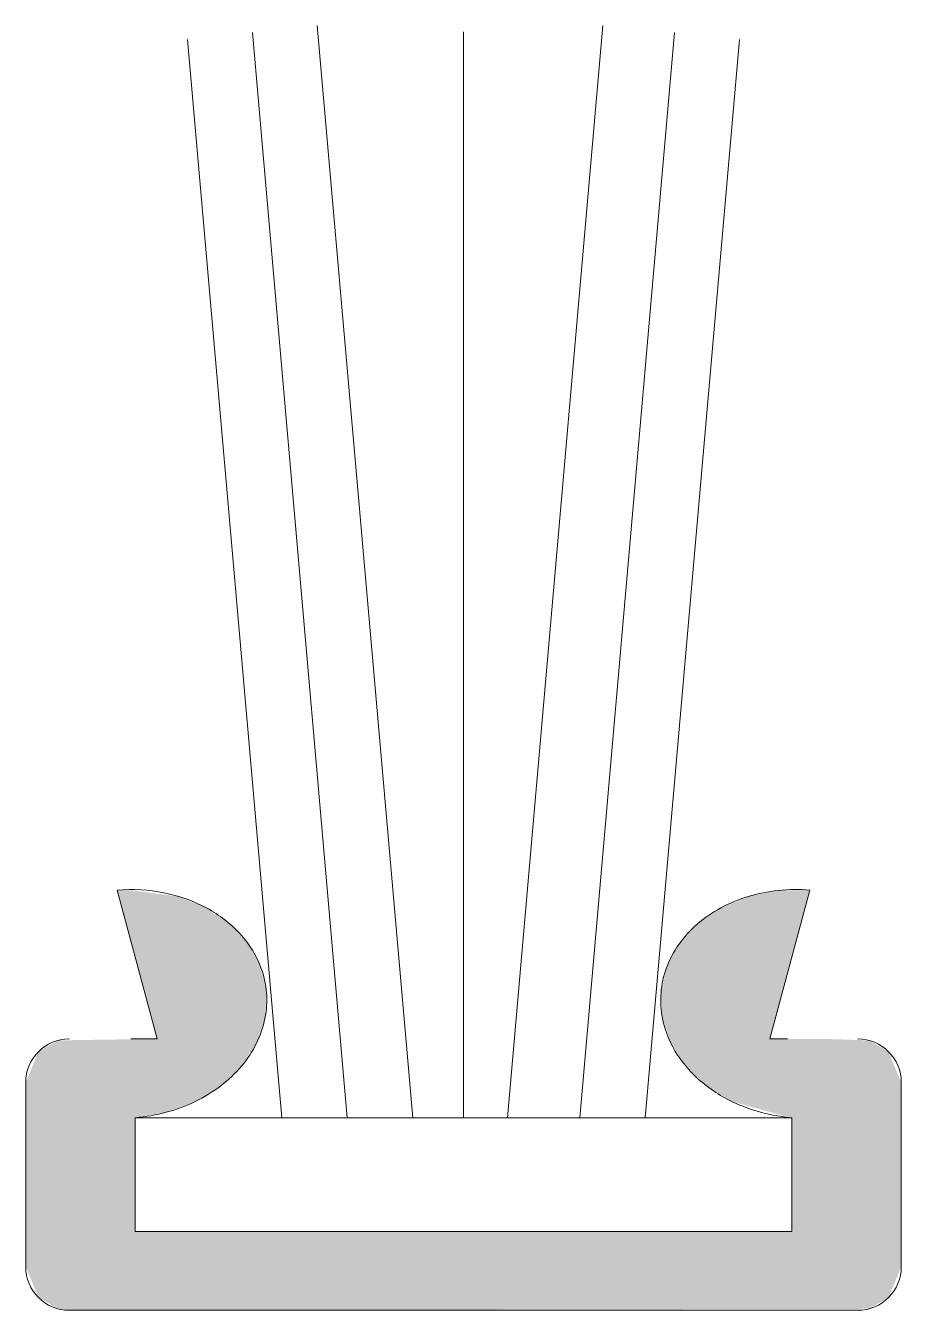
# Model space of a CAD drawing. Header units: metres. Extents: x 2 to 12, y 0.3 to 15.
import ezdxf

# ---------------------------------------------------------------- set-up
doc = ezdxf.new("R2010")
doc.units = ezdxf.units.M
doc.layers.add('A-DETL-GENF', color=92, linetype='Continuous', lineweight=18)

# ---------------------------------------------------------------- blocks, each defined once
blk = doc.blocks.new('31 Solarlux ko_04 - 31Solarlux ko_04-4726817-00_0 Basismaterialen')
at = {"layer": 'A-DETL-GENF'}
blk.add_hatch(color=256, dxfattribs=at).paths.add_polyline_path([(3.044, 5.1), (3.5, 3.4), (2.371, 3.383), (2.146, 3.254), (2, 2.9), (2, 0.8), (2.146, 0.446), (2.371, 0.317), (2.5, 0.3), (11.629, 0.317), (11.854, 0.446), (12, 0.8), (12, 2.9), (11.854, 3.254), (11.629, 3.383), (11.102, 3.4), (10.5, 3.4), (10.956, 5.1), (10.598, 5.095), (10.252, 5.026), (9.937, 4.895), (9.668, 4.709), (9.459, 4.478), (9.319, 4.212), (9.256, 3.926), (9.273, 3.634), (9.369, 3.35), (9.54, 3.088), (9.777, 2.862), (10.067, 2.684), (10.7, 2.509), (10.75, 2.5), (10.75, 1.2), (3.25, 1.2), (3.25, 2.5), (3.604, 2.561), (3.935, 2.684), (4.227, 2.863), (4.465, 3.089), (4.636, 3.35), (4.733, 3.634), (4.75, 3.927), (4.687, 4.213), (4.547, 4.478), (4.336, 4.71), (4.066, 4.895), (3.75, 5.026), (3.2, 5.098)])
for p, q in [((6.42, 2.5), (5.329, 14.972)), ((7.501, 2.5), (8.593, 14.972)), ((5.673, 2.5), (4.589, 14.893)), ((7, 2.5), (7, 14.9)), ((8.327, 2.5), (9.411, 14.893)), ((4.926, 2.5), (3.849, 14.815)), ((9.074, 2.5), (10.151, 14.815)), ((3.044, 5.1), (3.5, 3.4)), ((10.5, 3.4), (10.956, 5.1)), ((3.5, 3.4), (3.2, 3.4)), ((10.7, 3.4), (10.5, 3.4)), ((2, 2.9), (2, 0.8)), ((12, 0.8), (12, 2.9)), ((3.25, 2.5), (3.25, 1.2)), ((10.75, 2.5), (3.25, 2.5)), ((10.75, 1.2), (10.75, 2.5)), ((3.25, 1.2), (10.75, 1.2)), ((2.5, 0.3), (11.5, 0.3))]:
    blk.add_line(p, q, dxfattribs=at)
for centre, start, end in [((2.5, 2.9), 90, 180), ((11.5, 2.9), 360, 90), ((2.5, 0.8), 180, 270), ((11.5, 0.8), 270, 0)]:
    blk.add_arc(centre, 0.5, start, end, dxfattribs=at)
for points in [[(3.25, 2.5), (3.494, 2.52), (3.843, 2.614), (4.236, 2.855), (4.556, 3.158), (4.787, 3.629), (4.744, 4.177), (4.474, 4.614), (4.084, 4.916), (3.586, 5.093), (3.227, 5.114), (3.044, 5.1)], [(10.956, 5.1), (10.713, 5.119), (10.354, 5.081), (9.93, 4.904), (9.568, 4.655), (9.266, 4.226), (9.223, 3.678), (9.419, 3.204), (9.756, 2.844), (10.218, 2.592), (10.568, 2.515), (10.75, 2.5)]]:
    blk.add_open_spline(points, degree=3, knots=[0, 0, 0, 0, 0.142857, 0.214286, 0.285714, 0.428571, 0.571429, 0.678571, 0.785714, 0.892857, 1, 1, 1, 1], dxfattribs=at)

msp = doc.modelspace()

# ---------------------------------------------------------------- block references
msp.add_blockref('31 Solarlux ko_04 - 31Solarlux ko_04-4726817-00_0 Basismaterialen', (0, 0))

doc.saveas('drawing.dxf')
